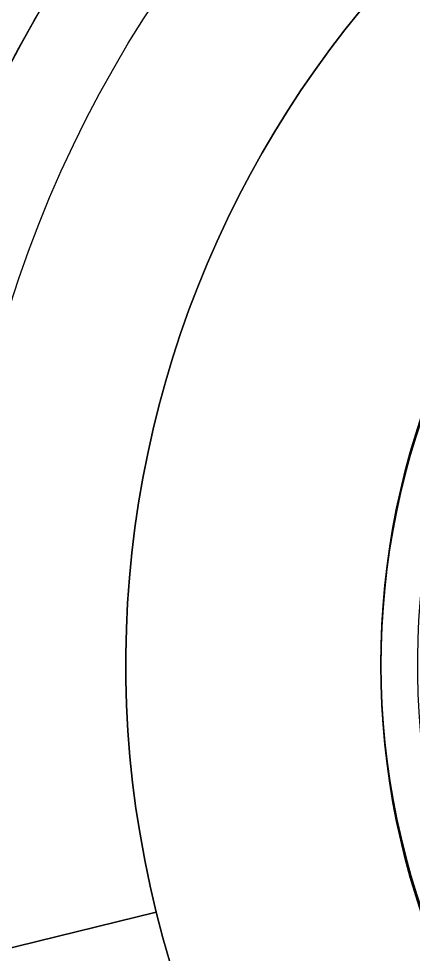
# Model space of a CAD drawing. Header units: inches. Extents: x -3.4 to 11, y -3.7 to 6.8.
# Drawn here: x -1.0428 to -0.9589, y 1.5751 to 1.7742 of the extents above; entities that cross this region are included whole.
import ezdxf

# ---------------------------------------------------------------- set-up
doc = ezdxf.new("R2010")
doc.units = ezdxf.units.IN
doc.header["$MEASUREMENT"] = 0
doc.layers.add('47', color=7, linetype='Continuous')
doc.layers.add('49', color=7, linetype='Continuous')

# ---------------------------------------------------------------- blocks, each defined once
blk = doc.blocks.new('motor mount_v6_torque arm')
at = {"layer": '47', "color": 0, "extrusion": (1, 8.86403e-17, 6.12323e-17)}
for centre, radius, start, end in [((43, 9, 9), 7, 180, 0), ((43, 9, 9), 7, 0, 180), ((43, 9, -1), 4.2, 270, 90)]:
    blk.add_arc(centre, radius, start, end, dxfattribs=at)
at = {"layer": '47', "color": 0, "extrusion": (1, 9.86076e-32, 6.12323e-17)}
blk.add_arc((43, 9, 1), 4.2, 270, 90, dxfattribs=at)
at = {"layer": '47', "color": 0, "extrusion": (-1, -8.86403e-17, -7.0442e-15)}
blk.add_arc((-43, 9, -9), 4.2, 90, 270, dxfattribs=at)
at = {"layer": '47', "color": 0}
for points, knots in [([(9.1049, 50, 9), (9.1049, 50, 7.987), (9.125, 49.7763, 6.9778), (9.2426, 48.9348, 5.1547), (9.3436, 48.3103, 4.3326), (9.7034, 46.8046, 3.0411), (9.9631, 45.9302, 2.5722), (10.6767, 44.1109, 2.0237), (11.1199, 43.1934, 1.9483), (12.6516, 40.5843, 2.2016), (13.9091, 39.1039, 2.9631), (15.7362, 37.412, 4.707), (16.3268, 36.9416, 5.3821), (17.2991, 36.2288, 7.014), (17.6581, 36, 7.9756), (17.6581, 36, 9)], [0, 0, 0, 0, 0.125, 0.125, 0.25, 0.25, 0.375, 0.375, 0.5, 0.5, 0.75, 0.75, 0.875, 0.875, 1, 1, 1, 1]), ([(9.1049, 50, 9), (9.1049, 50, 10.0115), (9.1248, 49.7781, 11.0182), (9.2428, 48.9332, 12.8488), (9.3439, 48.3095, 13.6673), (9.7016, 46.8115, 14.9538), (9.9639, 45.9289, 15.4275), (10.6723, 44.1215, 15.9738), (11.117, 43.1988, 16.0517), (12.6507, 40.5849, 15.7994), (13.9141, 39.0992, 15.032), (15.7335, 37.4145, 13.2957), (16.3262, 36.9422, 12.6182), (17.2968, 36.2305, 10.9907), (17.6581, 36, 10.023), (17.6581, 36, 9)], [0, 0, 0, 0, 0.125, 0.125, 0.25, 0.25, 0.375, 0.375, 0.5, 0.5, 0.75, 0.75, 0.875, 0.875, 1, 1, 1, 1]), ([(-17.4674, 43, 13.2), (-17.1132, 44.0575, 13.2), (-16.8305, 45.1417, 12.7811), (-16.4815, 46.7353, 11.2207), (-16.4094, 47.2008, 10.1114), (-16.4097, 47.1992, 7.8822), (-16.4835, 46.7258, 6.7692), (-16.8292, 45.1479, 5.2258), (-17.1086, 44.071, 4.8), (-17.4674, 43, 4.8)], [0, 0, 0, 0, 0.25, 0.25, 0.5, 0.5, 0.75, 0.75, 1, 1, 1, 1])]:
    blk.add_open_spline(points, degree=3, knots=knots, dxfattribs=at)
blk = doc.blocks.new('m8x30mm')
at = {"layer": '49', "color": 0}
for p, q in [((0, 0, 5.5762), (0.5333, 0, 6.5)), ((7.4667, 0, 6.5), (8, 0, 5.5762))]:
    blk.add_line(p, q, dxfattribs=at)
at = {"layer": '49', "color": 0, "extrusion": (-1, 1.87486e-17, 6.12323e-17)}
for centre, radius, start, end in [((0, 0, -0.5333), 6.5, 90, 270), ((0, 0, -7.4667), 6.5, 90, 270), ((0, 0, -8), 5.5762, 90, 270), ((0, 0), 4, 90, 270), ((0, 0, -8), 5.5762, 270, 90)]:
    blk.add_arc(centre, radius, start, end, dxfattribs=at)
at = {"layer": '49', "color": 0, "extrusion": (1, -1.87486e-17, -7.0442e-15)}
for centre, radius, start, end in [((0, 0), 5.5762, 270, 90), ((0, 0), 5.5762, 90, 270), ((0, 0, 0.5333), 6.5, 90, 270), ((0, 0, 7.4667), 6.5, 90, 270)]:
    blk.add_arc(centre, radius, start, end, dxfattribs=at)

msp = doc.modelspace()

# ---------------------------------------------------------------- linework, layer by layer
at = {"color": 0}
for centre, radius, start, end in [((-1.74541, 2.04724), 1.11549, 310.44972, 0), ((0, 0), 1.77165, 91.27334, 88.72666)]:
    msp.add_arc(centre, radius, start, end, dxfattribs=at)

# ---------------------------------------------------------------- block references
at = {"color": 0, "extrusion": (0, 1, 0), "xscale": 0.03937007874015748, "yscale": 0.03937007874015748, "zscale": 0.03937007874015748, "rotation": 270}
msp.add_blockref('motor mount_v6_torque arm', (-0.8925, 2.44022, 1.28236), dxfattribs=at)
at = {"color": 0, "extrusion": (-0.970855, -0.239666, 0), "xscale": 0.03937007874015747, "yscale": 0.03937007874015747, "zscale": 0.03937007874015747, "rotation": 90}
msp.add_blockref('m8x30mm', (-1.78082, 1.77093, 0.38483), dxfattribs=at)

doc.saveas('drawing.dxf')
